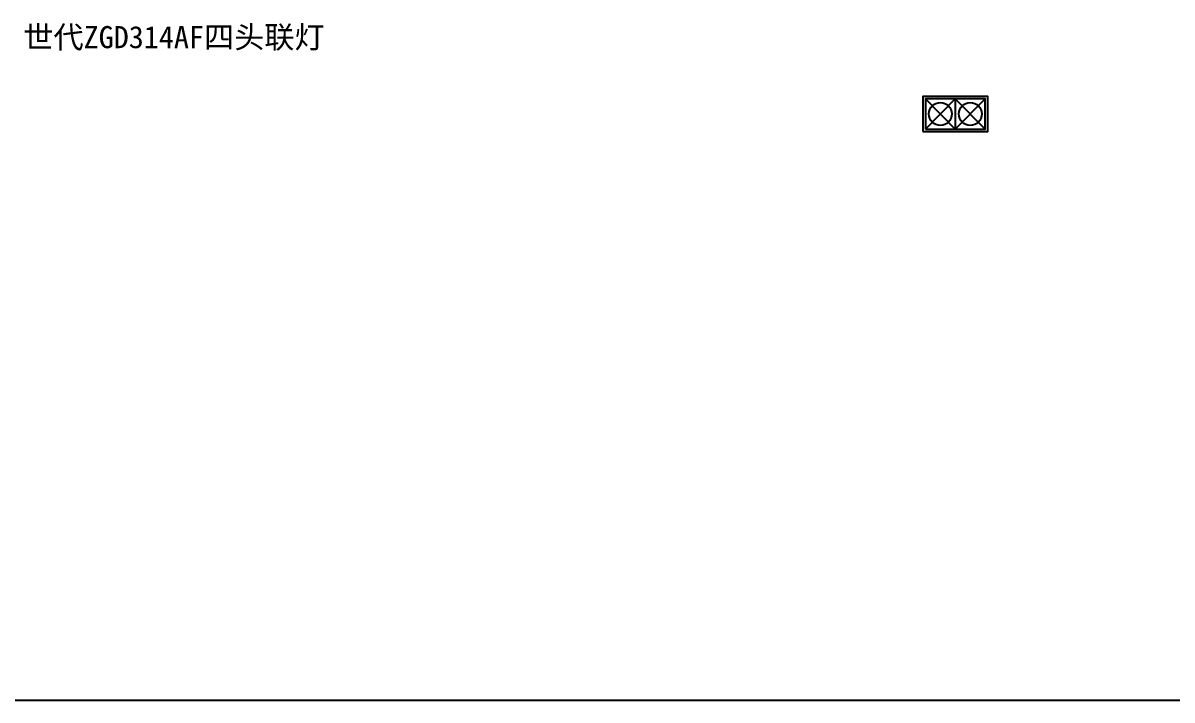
# Model space of a CAD drawing. Header units: millimetres. Extents: x 14385 to 129787, y 107826 to 186798.
# Drawn here: x 104766 to 111592, y 171654 to 175676 of the extents above; entities that cross this region are included whole.
import ezdxf

# ---------------------------------------------------------------- set-up
doc = ezdxf.new("R2010")
doc.units = ezdxf.units.MM
doc.header["$LTSCALE"] = 1000
doc.layers.add('RC-FIN', color=30, linetype='Continuous')
doc.styles.add('STO', font='')
doc.styles.get('STO').set_extended_font_data('SimSun')

msp = doc.modelspace()

# ---------------------------------------------------------------- linework, layer by layer
at = {"color": 1}
msp.add_line((80368.9, 171654.3), (129786.9, 171654.3), dxfattribs=at)
at = {"layer": 'RC-FIN'}
for p, q in [((110304.4, 175225.2), (110126.8, 175046.2)), ((110126.8, 175225.2), (110304.4, 175046.2)), ((110304.4, 175225.2), (110304.4, 175046.2)), ((110482.1, 175046.2), (110304.4, 175225.2)), ((110304.4, 175046.2), (110482.1, 175225.2))]:
    msp.add_line(p, q, dxfattribs=at)
for points in [[(110111.8, 175031.2), (110497.1, 175031.2), (110497.1, 175240.2), (110111.8, 175240.2)], [(110126.8, 175046.2), (110482.1, 175046.2), (110482.1, 175225.2), (110126.8, 175225.2)]]:
    msp.add_lwpolyline(points, close=True, dxfattribs=at)
for centre in [(110215.6, 175135.7), (110393.3, 175135.7)]:
    msp.add_circle(centre, 68.3, dxfattribs=at)

# ---------------------------------------------------------------- texts
at = {"layer": 'RC-FIN', "style": 'STO'}
msp.add_text('世代ZGD314AF四头联灯', height=131.381, dxfattribs=at).set_placement((104768.1, 175526.4))

doc.saveas('drawing.dxf')
